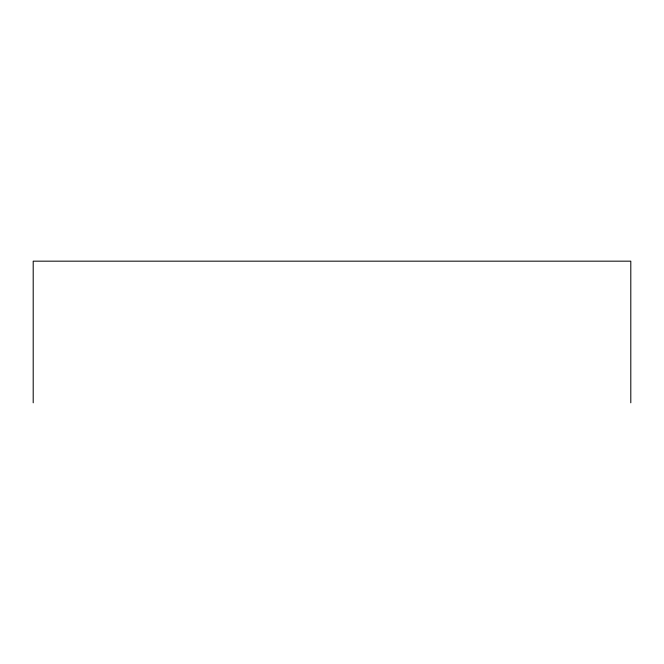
<?xml version="1.0" encoding="UTF-8"?>
<svg xmlns="http://www.w3.org/2000/svg" width="664" height="664" viewBox="0 0 664 664"><rect width="100%" height="100%" fill="white"/><g stroke="black" fill="none" stroke-linecap="round" stroke-linejoin="round"><path stroke-width="1" d="M630.8 402.832L630.8 261.168L33.2 261.168L33.2 402.832"/></g></svg>
